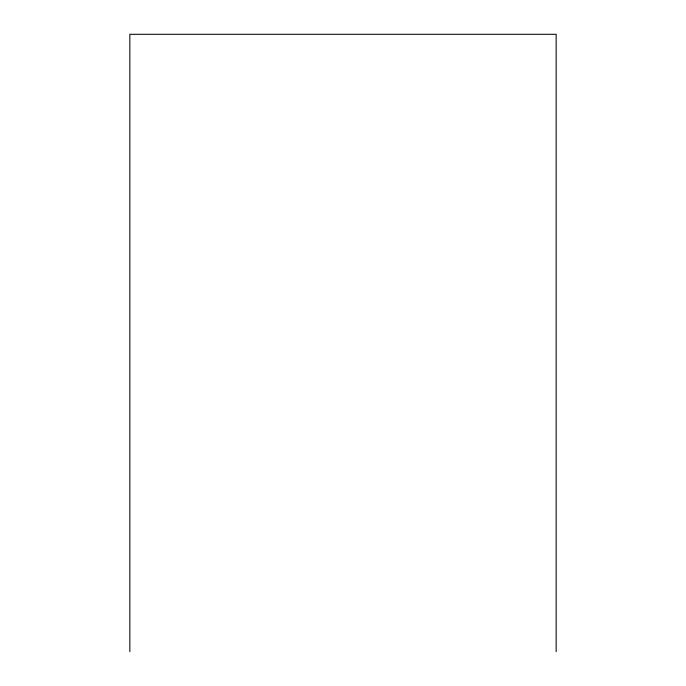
<?xml version="1.0" encoding="UTF-8"?>
<svg xmlns="http://www.w3.org/2000/svg" width="686" height="686" viewBox="0 0 686 686"><rect width="100%" height="100%" fill="white"/><g stroke="black" fill="none" stroke-linecap="round" stroke-linejoin="round"><path stroke-width="1.03" d="M556.157 651.7L556.157 34.3L129.843 34.3L129.843 651.7"/></g></svg>
